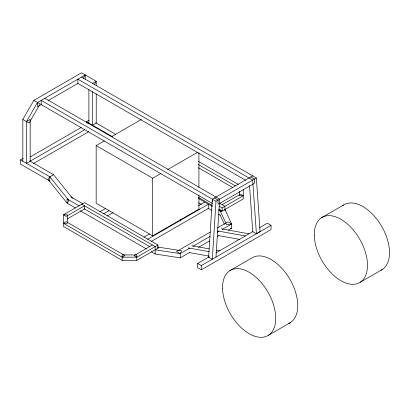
<?xml version="1.0" encoding="UTF-8"?>
<svg xmlns="http://www.w3.org/2000/svg" width="410" height="410" viewBox="0 0 410 410"><rect width="100%" height="100%" fill="white"/><g stroke="black" fill="none" stroke-linecap="round" stroke-linejoin="round"><path stroke-width="0.61" d="M252.683 175.854L212.324 199.157L208.644 257.116L212.313 259.233L215.993 201.274L256.358 177.976L260.084 231.65L256.414 233.772L252.744 231.655L249.546 185.643M215.983 257.116L219.668 199.152L44.849 98.241M151.3 251.766L155.175 254.005L180.241 257.88L180.241 253.641L181.589 250.751L157.773 247.066M22.832 161.207L22.832 119.428L33.84 100.358L81.549 72.811L96.232 81.288L96.232 85.721M84.829 129.652L26.501 163.329L26.501 121.55L37.51 102.48L85.218 74.933L85.218 79.171M83.204 78.428L85.218 74.933M94.213 84.783L96.232 81.288L92.563 83.409M72.601 198.419L53.531 174.696L49.861 176.818L48.026 179.426L67.096 203.15L75.404 207.947M41.395 104.473L37.51 106.718L37.51 102.48M48.052 100.629L78.008 83.332M26.501 121.55L30.171 119.428L30.171 161.207M20.5 159.864L49.861 176.818L49.861 181.051L20.5 164.102L20.5 159.864L23.124 158.352M86.561 122.933L86.561 121.724L89.18 120.212M30.366 156.861L81.159 127.53M87.786 123.707L88.888 123.072L88.888 89.518M33.482 163.534L88.693 131.656M198.927 209.141L152.684 235.842L96.165 203.211L96.165 145.576L104.427 140.809M111.581 136.679L141.306 119.515M67.255 218.95L84.527 208.977L84.527 205.799L66.179 216.393L63.427 214.804L63.427 226.458L122.144 260.36L136.827 260.36L158.844 247.645L157.737 247.004M63.427 223.281L66.179 221.692L124.896 255.594L122.144 257.183L63.427 223.281L67.317 223.281L67.317 214.804L63.427 214.804L84.527 202.622L157.927 244.995L157.927 248.178M96.165 145.576L152.684 178.207L160.946 173.44M167.552 169.627L197.277 152.464M99.948 211.729L105.467 208.541M103.617 213.846L109.137 210.658M107.481 215.855L113.001 212.667M143.987 237.154L149.512 233.966M198.65 205.594L204.723 202.089M147.656 239.276L208.393 204.211L208.393 208.449L151.521 241.28M152.423 244.995L134.075 255.594L136.827 257.183L157.927 244.995M222.153 204.739L240.506 194.145L243.258 195.734L222.153 207.916L219.396 206.322M210.274 232.065L176.572 251.525L180.241 253.641L189.635 248.219M217.459 227.919L227.955 221.861L231.624 223.978L231.624 228.216L228.308 230.128M192.951 246.307L210.079 236.416M217.259 232.27L218.919 231.317M222.23 229.4L231.624 223.978L224.905 209.505M180.241 257.88L189.635 252.457M198.476 247.353L209.525 240.977M217.259 236.508L218.919 235.555M259.617 227.683L267.366 223.214L271.036 225.331L271.036 229.569L201.305 269.826L197.635 267.709L197.635 263.471L209.254 256.762M215.896 252.929L252.975 231.522M197.635 263.471L201.305 265.588L271.036 225.331M229.861 270.667L251.883 257.951A37.623 21.72 60 0 1 290.311 280.004A37.623 21.72 60 0 1 288.758 323.449M321.614 217.695L343.631 204.979M268.406 335.267L290.429 322.552M360.159 282.295L382.176 269.58M221.149 210.089L219.893 210.284L226.612 224.752L231.624 223.978M230.369 228.411L231.624 228.216M243.258 195.734L239.363 195.734L239.363 191.496M122.144 257.183L136.827 257.183M155.175 249.767L180.241 253.641M221.241 228.821L249.003 233.813M217.572 230.943L245.334 235.929M218.766 235.637L239.742 239.409M191.885 245.774L209.156 248.88M216.557 250.208L219.642 250.766M188.21 247.891L209.187 251.663M189.41 252.591L209.151 256.137M81.549 77.049L256.358 177.976M250.848 176.915L254.518 179.032L254.518 183.27L218.048 204.329L218.048 200.09L214.379 197.968M245.692 180.292L77.879 83.409L77.879 79.171L252.683 180.092L256.414 233.772M198.389 161.35L238.271 184.377M198.404 164.538L235.519 185.971M198.404 167.721L232.752 187.549M95.771 122.805L115.712 134.316M86.561 121.724L112.596 136.755M219.391 203.14L224.905 206.327L224.905 210.719M215.993 201.274L41.179 100.358L41.179 104.596L212.313 203.401M33.84 100.358L40.103 103.976L29.095 123.046L22.832 119.428M198.425 197.394L212.221 205.359M218.843 209.182L222.153 211.094L222.153 207.916M198.527 198.512L212.375 206.507M218.468 210.028L221.236 211.627L243.258 198.911L243.258 189.681M198.527 202.75L201.295 204.349M207.942 208.188L211.821 210.427M218.468 214.266L220.129 215.224M29.71 160.946L53.531 174.696M70.766 196.795L82.953 203.832M81.774 204.211L155.175 246.584L155.175 254.005M79.284 205.948L67.096 198.911L67.096 203.15L68.931 200.541L49.861 176.818M83.983 208.664L149.66 246.579M80.391 210.827L146.314 248.885M219.893 214.517L224.46 224.362M212.313 199.163L212.313 202.191M201.305 265.588L201.305 269.826M198.927 152.792L198.927 187.37M198.927 195.052L198.927 209.674M180.579 219.739L180.579 220.267M152.684 178.207L152.684 235.842M136.827 260.36L136.827 254.933L122.144 254.933L122.144 260.36M96.232 93.951L96.232 123.072L92.563 125.188L92.563 91.635M342.704 205.63A37.623 21.72 60 0 1 381.3 225.71A37.623 21.72 60 0 1 381.085 270.205M222.538 288.373A37.623 21.72 60 0 0 263.005 337.189A37.623 21.72 60 0 0 261.857 283.336A37.623 21.72 60 0 0 222.538 288.373M314.291 235.401A37.623 21.72 60 0 0 354.752 284.217A37.623 21.72 60 0 0 353.61 230.364A37.623 21.72 60 0 0 314.291 235.401"/></g></svg>
